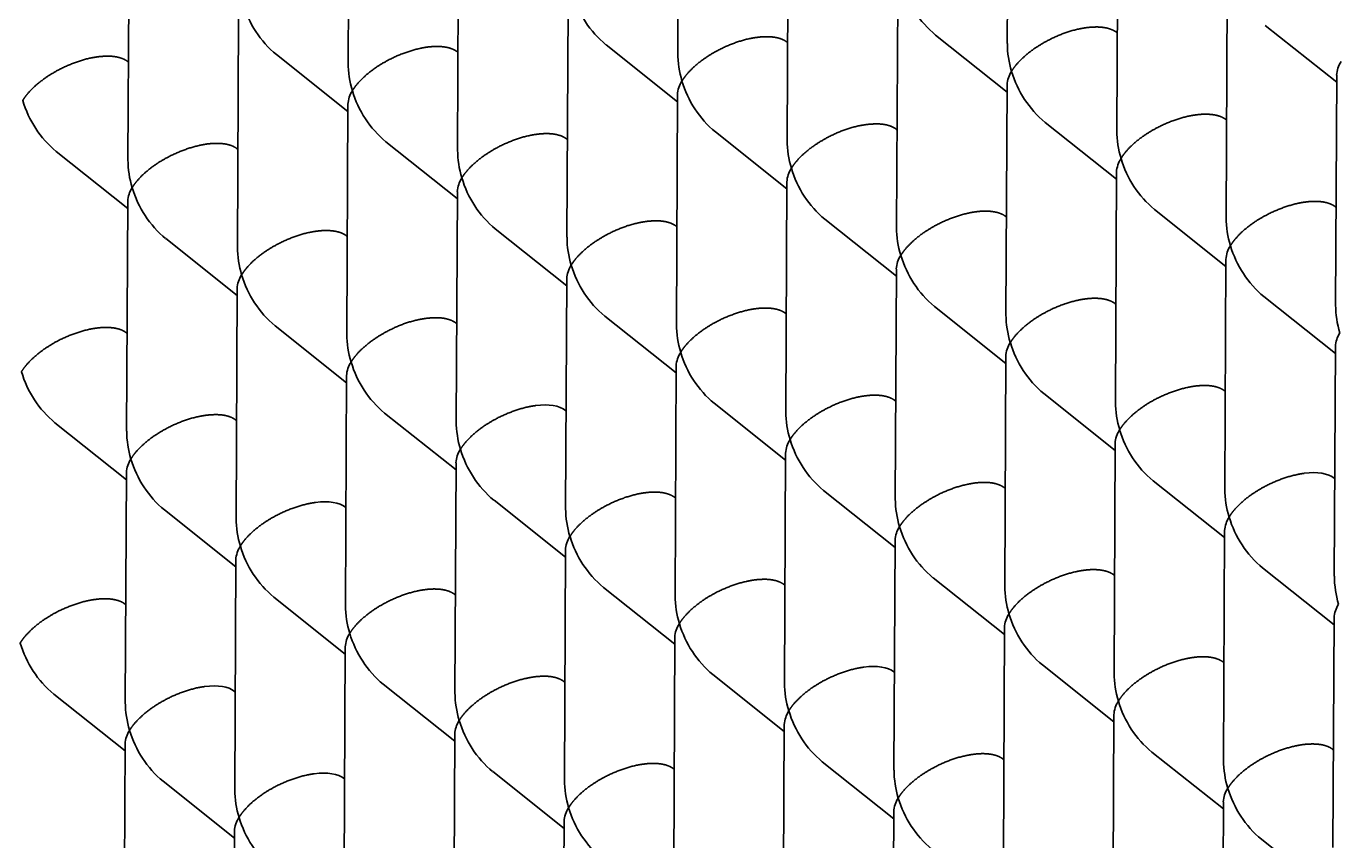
# Model space of a CAD drawing. Extents: x 23 to 587, y 4 to 413.
# Drawn here: x 421.05 to 426.75, y 128.66 to 132.21 of the extents above; entities that cross this region are included whole.
import ezdxf

# ---------------------------------------------------------------- set-up
doc = ezdxf.new("R2010")
doc.units = 0
doc.layers.get('0').update_dxf_attribs({"lineweight": 13})

# ---------------------------------------------------------------- blocks, each defined once
blk = doc.blocks.new('BLOCK6941')
at = {"color": 7, "lineweight": 35, "ltscale": 0.050027}
for p, q in [((-1.784, -19.816), (-1.794, -21.817)), ((-4.655, -19.9), (-4.664, -21.901)), ((-7.525, -19.985), (-7.535, -21.986)), ((-3.702, -20.66), (-3.711, -22.661)), ((-0.831, -20.575), (-0.841, -22.576)), ((-6.572, -20.744), (-6.582, -22.745)), ((-9.443, -20.829), (-9.452, -22.83)), ((0.122, -21.334), (0.113, -23.335)), ((-2.748, -21.419), (-2.758, -23.42)), ((-5.619, -21.504), (-5.629, -23.505)), ((-8.49, -21.588), (-8.499, -23.589)), ((1.075, -22.094), (1.066, -24.095)), ((-1.795, -22.178), (-1.805, -24.179)), ((-7.537, -22.348), (-7.546, -24.349)), ((-4.666, -22.263), (-4.676, -24.264)), ((-0.842, -22.938), (-0.852, -24.939)), ((-3.713, -23.022), (-3.722, -25.023)), ((-6.583, -23.107), (-6.593, -25.108)), ((-9.454, -23.192), (-9.464, -25.193)), ((0.111, -23.697), (0.101, -25.698)), ((-2.76, -23.782), (-2.769, -25.783)), ((-8.501, -23.951), (-8.511, -25.952)), ((-5.63, -23.866), (-5.64, -25.867)), ((1.064, -24.456), (1.054, -26.457)), ((-4.677, -24.626), (-4.687, -26.627)), ((-1.807, -24.541), (-1.816, -26.542)), ((-7.548, -24.71), (-7.558, -26.711)), ((-0.854, -25.3), (-0.863, -27.301)), ((-3.724, -25.385), (-3.734, -27.386)), ((-9.465, -25.554), (-9.475, -27.555)), ((-6.595, -25.47), (-6.604, -27.471)), ((0.099, -26.06), (0.09, -28.061)), ((-5.642, -26.229), (-5.651, -28.23)), ((-2.771, -26.144), (-2.781, -28.145)), ((-8.512, -26.314), (-8.522, -28.315)), ((1.053, -26.819), (1.043, -28.82)), ((-1.818, -26.904), (-1.828, -28.905)), ((-4.689, -26.988), (-4.698, -28.989)), ((-7.559, -27.073), (-7.569, -29.074)), ((-0.865, -27.663), (-0.875, -29.664)), ((-6.606, -27.832), (-6.616, -29.833)), ((-3.736, -27.748), (-3.745, -29.749)), ((-9.477, -27.917), (-9.486, -29.918)), ((-2.782, -28.507), (-2.792, -30.508)), ((0.088, -28.422), (0.078, -30.423)), ((-5.653, -28.592), (-5.663, -30.593)), ((-8.524, -28.676), (-8.533, -30.677))]:
    blk.add_line(p, q, dxfattribs=at)
at = {"color": 7, "lineweight": 35, "ltscale": 0.019884}
for p, q in [((1.075, -22.155), (0.453, -21.66)), ((-1.796, -22.24), (-2.418, -21.744)), ((-7.537, -22.409), (-8.159, -21.913)), ((-4.666, -22.324), (-5.288, -21.829)), ((-3.713, -23.084), (-4.335, -22.588)), ((-0.843, -22.999), (-1.465, -22.504)), ((-6.584, -23.168), (-7.206, -22.673)), ((-9.454, -23.253), (-10.076, -22.757)), ((0.111, -23.759), (-0.512, -23.263)), ((-2.76, -23.843), (-3.382, -23.348)), ((-5.631, -23.928), (-6.253, -23.432)), ((-8.501, -24.012), (-9.123, -23.517)), ((1.064, -24.518), (0.442, -24.022)), ((-4.678, -24.687), (-5.3, -24.192)), ((-1.807, -24.603), (-2.429, -24.107)), ((-7.548, -24.772), (-8.17, -24.276)), ((-0.854, -25.362), (-1.476, -24.866)), ((-3.725, -25.447), (-4.347, -24.951)), ((-6.595, -25.531), (-7.217, -25.036)), ((-9.466, -25.616), (-10.088, -25.12)), ((0.099, -26.121), (-0.523, -25.626)), ((-5.642, -26.291), (-6.264, -25.795)), ((-2.771, -26.206), (-3.393, -25.71)), ((-8.513, -26.375), (-9.135, -25.88)), ((-1.818, -26.965), (-2.44, -26.47)), ((1.052, -26.881), (0.43, -26.385)), ((-4.689, -27.05), (-5.311, -26.554)), ((-7.56, -27.135), (-8.182, -26.639)), ((-0.865, -27.725), (-1.487, -27.229)), ((-3.736, -27.809), (-4.358, -27.314)), ((-9.477, -27.979), (-10.099, -27.483)), ((-6.606, -27.894), (-7.229, -27.398)), ((-2.783, -28.569), (-3.405, -28.073)), ((0.088, -28.484), (-0.534, -27.988)), ((-5.653, -28.653), (-6.275, -28.158)), ((-8.524, -28.738), (-9.146, -28.242)), ((1.041, -29.243), (0.419, -28.748))]:
    blk.add_line(p, q, dxfattribs=at)
at = {"color": 7, "lineweight": 35, "ltscale": 0.00016101}
for p, q in [((-0.836, -21.725), (-0.841, -21.721)), ((-6.578, -21.895), (-6.583, -21.891)), ((-3.707, -21.81), (-3.712, -21.806)), ((-9.448, -21.979), (-9.453, -21.975)), ((0.117, -22.485), (0.112, -22.481)), ((-2.754, -22.569), (-2.759, -22.565)), ((-5.625, -22.654), (-5.63, -22.65)), ((-8.495, -22.739), (-8.5, -22.735)), ((1.07, -23.244), (1.065, -23.24)), ((-1.801, -23.329), (-1.806, -23.325)), ((-7.542, -23.498), (-7.547, -23.494)), ((-4.671, -23.413), (-4.677, -23.409)), ((-3.718, -24.173), (-3.723, -24.169)), ((-0.848, -24.088), (-0.853, -24.084)), ((-6.589, -24.257), (-6.594, -24.253)), ((-9.46, -24.342), (-9.465, -24.338)), ((0.105, -24.848), (0.1, -24.844)), ((-2.765, -24.932), (-2.77, -24.928)), ((-8.507, -25.101), (-8.512, -25.097)), ((-5.636, -25.017), (-5.641, -25.013)), ((1.058, -25.607), (1.053, -25.603)), ((-4.683, -25.776), (-4.688, -25.772)), ((-1.812, -25.692), (-1.817, -25.688)), ((-7.553, -25.861), (-7.558, -25.857)), ((-0.859, -26.451), (-0.864, -26.447)), ((-3.73, -26.536), (-3.735, -26.532)), ((-9.471, -26.705), (-9.476, -26.701)), ((-6.6, -26.62), (-6.605, -26.616)), ((0.094, -27.21), (0.089, -27.206)), ((-5.647, -27.38), (-5.652, -27.376)), ((-2.777, -27.295), (-2.782, -27.291)), ((-8.518, -27.464), (-8.523, -27.46)), ((-1.824, -28.054), (-1.829, -28.05)), ((1.047, -27.97), (1.042, -27.966)), ((-4.694, -28.139), (-4.699, -28.135)), ((-7.565, -28.224), (-7.57, -28.22))]:
    blk.add_line(p, q, dxfattribs=at)
at = {"color": 7, "lineweight": 35}
for centre, radius, start, end in [((-1.833, -21.043), 0.913, 196.3619, 230.1623), ((-4.704, -21.128), 0.913, 196.3619, 230.1623), ((-7.575, -21.213), 0.913, 196.3594, 230.1725), ((-3.827, -21.898), 0.837, 180.2046, 197.1191), ((-0.956, -21.814), 0.837, 180.2046, 197.1191), ((-6.698, -21.983), 0.837, 180.1991, 197.116), ((1.313, -22.107), 0.239, 146.5296, 176.692), ((-1.557, -22.192), 0.239, 146.5034, 176.6622), ((-0.88, -21.803), 0.913, 196.3619, 230.1623), ((-7.298, -22.361), 0.239, 146.5034, 176.6622), ((-6.621, -21.972), 0.913, 196.3619, 230.1623), ((-4.428, -22.277), 0.239, 146.5034, 176.6622), ((-3.751, -21.887), 0.913, 196.3619, 230.1623), ((-9.492, -22.057), 0.913, 196.3594, 230.1725), ((-0.003, -22.573), 0.837, 180.2046, 197.1191), ((-2.874, -22.658), 0.837, 180.2046, 197.1191), ((-5.744, -22.742), 0.837, 180.2046, 197.1191), ((-0.604, -22.951), 0.239, 146.5034, 176.6622), ((0.073, -22.562), 0.913, 196.3619, 230.1623), ((-8.615, -22.827), 0.837, 180.2046, 197.1191), ((-3.475, -23.036), 0.239, 146.5034, 176.6622), ((-2.798, -22.647), 0.913, 196.3594, 230.1725), ((-6.345, -23.121), 0.239, 146.5034, 176.6622), ((-5.668, -22.731), 0.913, 196.3594, 230.1725), ((-9.216, -23.205), 0.239, 146.5034, 176.6622), ((-8.539, -22.816), 0.913, 196.3619, 230.1623), ((0.95, -23.332), 0.837, 180.2046, 197.1191), ((-4.791, -23.502), 0.837, 180.2046, 197.1191), ((-1.921, -23.417), 0.837, 180.2046, 197.1191), ((-7.662, -23.586), 0.837, 180.2046, 197.1191), ((0.349, -23.711), 0.239, 146.5034, 176.6622), ((1.026, -23.321), 0.913, 196.3619, 230.1623), ((-2.522, -23.795), 0.239, 146.5034, 176.6622), ((-1.844, -23.406), 0.913, 196.3619, 230.1623), ((-8.263, -23.965), 0.239, 146.5034, 176.6622), ((-7.586, -23.575), 0.913, 196.3619, 230.1623), ((-5.392, -23.88), 0.239, 146.5034, 176.6622), ((-4.715, -23.491), 0.913, 196.3619, 230.1623), ((-0.968, -24.176), 0.837, 180.2046, 197.1191), ((1.903, -24.092), 0.837, 180.1991, 197.116), ((-3.838, -24.261), 0.837, 180.2046, 197.1191), ((-6.709, -24.346), 0.837, 180.2046, 197.1191), ((-1.569, -24.555), 0.239, 146.5296, 176.692), ((-0.891, -24.165), 0.913, 196.3619, 230.1623), ((1.302, -24.47), 0.239, 146.5034, 176.6622), ((-4.439, -24.639), 0.239, 146.5034, 176.6622), ((-3.762, -24.25), 0.913, 196.3619, 230.1623), ((-7.31, -24.724), 0.239, 146.5296, 176.692), ((-6.632, -24.335), 0.913, 196.3619, 230.1623), ((-9.503, -24.419), 0.913, 196.3619, 230.1623), ((-0.015, -24.936), 0.837, 180.2046, 197.1191), ((-5.756, -25.105), 0.837, 180.1991, 197.116), ((-2.885, -25.02), 0.837, 180.2046, 197.1191), ((-8.626, -25.19), 0.837, 180.2046, 197.1191), ((-0.616, -25.314), 0.239, 146.5034, 176.6622), ((0.061, -24.925), 0.913, 196.3594, 230.1725), ((-3.486, -25.399), 0.239, 146.5034, 176.6622), ((-2.809, -25.009), 0.913, 196.3619, 230.1623), ((-9.227, -25.568), 0.239, 146.5034, 176.6622), ((-8.55, -25.179), 0.913, 196.3619, 230.1623), ((-6.357, -25.483), 0.239, 146.5034, 176.6622), ((-5.68, -25.094), 0.913, 196.3594, 230.1725), ((-1.932, -25.78), 0.837, 180.2046, 197.1191), ((0.938, -25.695), 0.837, 180.1991, 197.116), ((-4.803, -25.864), 0.837, 180.2046, 197.1191), ((-7.673, -25.949), 0.837, 180.2046, 197.1191), ((0.338, -26.074), 0.239, 146.5034, 176.6622), ((1.015, -25.684), 0.913, 196.3619, 230.1623), ((-5.404, -26.243), 0.239, 146.5034, 176.6622), ((-4.726, -25.853), 0.913, 196.3619, 230.1623), ((-2.533, -26.158), 0.239, 146.5034, 176.6622), ((-1.856, -25.769), 0.913, 196.3594, 230.1725), ((-8.274, -26.327), 0.239, 146.5034, 176.6622), ((-7.597, -25.938), 0.913, 196.3619, 230.1623), ((1.892, -26.454), 0.837, 180.2046, 197.1191), ((-0.979, -26.539), 0.837, 180.2046, 197.1191), ((-3.85, -26.624), 0.837, 180.2046, 197.1191), ((1.291, -26.833), 0.239, 146.5296, 176.692), ((-6.72, -26.708), 0.837, 180.2046, 197.1191), ((-1.58, -26.918), 0.239, 146.5034, 176.6622), ((-0.903, -26.528), 0.913, 196.3619, 230.1623), ((-4.451, -27.002), 0.239, 146.5034, 176.6622), ((-3.773, -26.613), 0.913, 196.3619, 230.1623), ((-9.514, -26.782), 0.913, 196.3619, 230.1623), ((-7.321, -27.087), 0.239, 146.5296, 176.692), ((-6.644, -26.697), 0.913, 196.3619, 230.1623), ((-2.897, -27.383), 0.837, 180.2046, 197.1191), ((-0.026, -27.298), 0.837, 180.2046, 197.1191), ((-5.767, -27.468), 0.837, 180.2046, 197.1191), ((-8.638, -27.552), 0.837, 180.2046, 197.1191), ((-0.627, -27.677), 0.239, 146.5034, 176.6622), ((0.05, -27.288), 0.913, 196.3619, 230.1623), ((-6.368, -27.846), 0.239, 146.5034, 176.6622), ((-5.691, -27.457), 0.913, 196.3619, 230.1623), ((-3.497, -27.762), 0.239, 146.5034, 176.6622), ((-2.82, -27.372), 0.913, 196.3619, 230.1623), ((-9.239, -27.931), 0.239, 146.5034, 176.6622), ((-8.562, -27.542), 0.913, 196.3594, 230.1725), ((0.927, -28.058), 0.837, 180.2046, 197.1191), ((-1.943, -28.142), 0.837, 180.2046, 197.1191), ((-4.814, -28.227), 0.837, 180.2046, 197.1191), ((0.326, -28.436), 0.239, 146.5034, 176.6622), ((1.004, -28.047), 0.913, 196.3619, 230.1623), ((-7.685, -28.312), 0.837, 180.2046, 197.1191), ((-2.544, -28.521), 0.239, 146.5296, 176.692), ((-1.867, -28.132), 0.913, 196.3594, 230.1725), ((-5.415, -28.606), 0.239, 146.5034, 176.6622), ((-4.738, -28.216), 0.913, 196.3619, 230.1623), ((-8.286, -28.69), 0.239, 146.5034, 176.6622), ((-7.608, -28.301), 0.913, 196.3619, 230.1623)]:
    blk.add_arc(centre, radius, start, end, dxfattribs=at)
for centre in [(-6.094, -25.291), (0.6, -25.881), (-8.011, -26.135), (-3.235, -27.569), (-8.976, -27.738), (-8.023, -28.498)]:
    blk.add_ellipse(centre, major_axis=(0.489, 0.234), ratio=0.464922, start_param=0.221717, end_param=0.956598, dxfattribs=at)
for points, knots in [([(-1.757, -22.06), (-1.741, -22.034), (-1.722, -22.007), (-1.698, -21.98), (-1.615, -21.897), (-1.501, -21.818), (-1.408, -21.766), (-1.284, -21.716), (-1.159, -21.688), (-1.14, -21.685), (-1.121, -21.682), (-1.102, -21.679)], [0, 0, 0, 0, 0, 0, 0.437223, 0.437223, 0.437223, 1.382095, 1.382095, 1.382095, 1.555484, 1.555484, 1.555484, 1.555484, 1.555484, 1.555484]), ([(-0.841, -21.721), (-0.865, -21.703), (-0.896, -21.688), (-0.934, -21.677), (-0.993, -21.671), (-1.058, -21.675), (-1.072, -21.676), (-1.087, -21.677), (-1.102, -21.679)], [0, 0, 0, 0, 0, 0, 0.4890695, 0.4890695, 0.4890695, 0.6239272, 0.6239272, 0.6239272, 0.6239272, 0.6239272, 0.6239272]), ([(-4.627, -22.145), (-4.612, -22.119), (-4.592, -22.092), (-4.569, -22.065), (-4.486, -21.982), (-4.371, -21.902), (-4.278, -21.851), (-4.155, -21.801), (-4.03, -21.773), (-4.01, -21.769), (-3.991, -21.766), (-3.972, -21.764)], [0, 0, 0, 0, 0, 0, 0.437223, 0.437223, 0.437223, 1.382095, 1.382095, 1.382095, 1.555484, 1.555484, 1.555484, 1.555484, 1.555484, 1.555484]), ([(-3.712, -21.806), (-3.735, -21.787), (-3.766, -21.772), (-3.805, -21.762), (-3.863, -21.756), (-3.929, -21.759), (-3.943, -21.76), (-3.957, -21.762), (-3.972, -21.764)], [0, 0, 0, 0, 0, 0, 0.4890695, 0.4890695, 0.4890695, 0.6239272, 0.6239272, 0.6239272, 0.6239272, 0.6239272, 0.6239272]), ([(-7.498, -22.229), (-7.482, -22.203), (-7.463, -22.176), (-7.439, -22.15), (-7.356, -22.066), (-7.242, -21.987), (-7.149, -21.936), (-7.025, -21.886), (-6.9, -21.858), (-6.881, -21.854), (-6.862, -21.851), (-6.843, -21.848)], [0, 0, 0, 0, 0, 0, 0.437223, 0.437223, 0.437223, 1.382095, 1.382095, 1.382095, 1.555484, 1.555484, 1.555484, 1.555484, 1.555484, 1.555484]), ([(-6.583, -21.891), (-6.606, -21.872), (-6.637, -21.857), (-6.675, -21.847), (-6.734, -21.841), (-6.799, -21.844), (-6.814, -21.845), (-6.828, -21.847), (-6.843, -21.848)], [0, 0, 0, 0, 0, 0, 0.4890695, 0.4890695, 0.4890695, 0.6239272, 0.6239272, 0.6239272, 0.6239272, 0.6239272, 0.6239272]), ([(-10.369, -22.314), (-10.353, -22.288), (-10.333, -22.261), (-10.31, -22.234), (-10.227, -22.151), (-10.113, -22.072), (-10.019, -22.02), (-9.896, -21.97), (-9.771, -21.942), (-9.752, -21.939), (-9.732, -21.936), (-9.713, -21.933)], [0, 0, 0, 0, 0, 0, 0.437223, 0.437223, 0.437223, 1.382095, 1.382095, 1.382095, 1.555484, 1.555484, 1.555484, 1.555484, 1.555484, 1.555484]), ([(-9.453, -21.975), (-9.477, -21.957), (-9.508, -21.942), (-9.546, -21.931), (-9.605, -21.925), (-9.67, -21.929), (-9.684, -21.93), (-9.699, -21.931), (-9.713, -21.933)], [0, 0, 0, 0, 0, 0, 0.4890695, 0.4890695, 0.4890695, 0.6239272, 0.6239272, 0.6239272, 0.6239272, 0.6239272, 0.6239272]), ([(-0.804, -22.819), (-0.788, -22.793), (-0.768, -22.766), (-0.745, -22.74), (-0.662, -22.656), (-0.548, -22.577), (-0.455, -22.526), (-0.331, -22.476), (-0.206, -22.448), (-0.187, -22.444), (-0.167, -22.441), (-0.149, -22.439)], [0, 0, 0, 0, 0, 0, 0.437223, 0.437223, 0.437223, 1.382095, 1.382095, 1.382095, 1.555484, 1.555484, 1.555484, 1.555484, 1.555484, 1.555484]), ([(0.112, -22.481), (0.088, -22.462), (0.057, -22.447), (0.019, -22.437), (-0.04, -22.431), (-0.105, -22.434), (-0.119, -22.435), (-0.134, -22.437), (-0.149, -22.439)], [0, 0, 0, 0, 0, 0, 0.4890695, 0.4890695, 0.4890695, 0.6239272, 0.6239272, 0.6239272, 0.6239272, 0.6239272, 0.6239272]), ([(-3.674, -22.904), (-3.658, -22.878), (-3.639, -22.851), (-3.615, -22.824), (-3.532, -22.741), (-3.418, -22.662), (-3.325, -22.61), (-3.202, -22.56), (-3.077, -22.532), (-3.057, -22.529), (-3.038, -22.526), (-3.019, -22.523)], [0, 0, 0, 0, 0, 0, 0.437223, 0.437223, 0.437223, 1.382095, 1.382095, 1.382095, 1.555484, 1.555484, 1.555484, 1.555484, 1.555484, 1.555484]), ([(-2.759, -22.565), (-2.782, -22.547), (-2.813, -22.532), (-2.852, -22.521), (-2.91, -22.515), (-2.975, -22.519), (-2.99, -22.52), (-3.004, -22.521), (-3.019, -22.523)], [0, 0, 0, 0, 0, 0, 0.4890695, 0.4890695, 0.4890695, 0.6239272, 0.6239272, 0.6239272, 0.6239272, 0.6239272, 0.6239272]), ([(-9.415, -23.073), (-9.4, -23.047), (-9.38, -23.02), (-9.357, -22.994), (-9.274, -22.91), (-9.16, -22.831), (-9.066, -22.78), (-8.943, -22.73), (-8.818, -22.702), (-8.798, -22.698), (-8.779, -22.695), (-8.76, -22.692)], [0, 0, 0, 0, 0, 0, 0.437223, 0.437223, 0.437223, 1.382095, 1.382095, 1.382095, 1.555484, 1.555484, 1.555484, 1.555484, 1.555484, 1.555484]), ([(-8.5, -22.735), (-8.524, -22.716), (-8.555, -22.701), (-8.593, -22.691), (-8.651, -22.685), (-8.717, -22.688), (-8.731, -22.689), (-8.746, -22.691), (-8.76, -22.692)], [0, 0, 0, 0, 0, 0, 0.4890695, 0.4890695, 0.4890695, 0.6239272, 0.6239272, 0.6239272, 0.6239272, 0.6239272, 0.6239272]), ([(-6.545, -22.989), (-6.529, -22.963), (-6.51, -22.936), (-6.486, -22.909), (-6.403, -22.826), (-6.289, -22.746), (-6.196, -22.695), (-6.072, -22.645), (-5.947, -22.617), (-5.928, -22.613), (-5.909, -22.61), (-5.89, -22.608)], [0, 0, 0, 0, 0, 0, 0.437223, 0.437223, 0.437223, 1.382095, 1.382095, 1.382095, 1.555484, 1.555484, 1.555484, 1.555484, 1.555484, 1.555484]), ([(-5.63, -22.65), (-5.653, -22.631), (-5.684, -22.616), (-5.722, -22.606), (-5.781, -22.6), (-5.846, -22.603), (-5.86, -22.604), (-5.875, -22.606), (-5.89, -22.608)], [0, 0, 0, 0, 0, 0, 0.4890695, 0.4890695, 0.4890695, 0.6239272, 0.6239272, 0.6239272, 0.6239272, 0.6239272, 0.6239272]), ([(-2.721, -23.663), (-2.705, -23.637), (-2.686, -23.61), (-2.662, -23.584), (-2.579, -23.5), (-2.465, -23.421), (-2.372, -23.37), (-2.248, -23.32), (-2.123, -23.292), (-2.104, -23.288), (-2.085, -23.285), (-2.066, -23.283)], [0, 0, 0, 0, 0, 0, 0.437223, 0.437223, 0.437223, 1.382095, 1.382095, 1.382095, 1.555484, 1.555484, 1.555484, 1.555484, 1.555484, 1.555484]), ([(-1.806, -23.325), (-1.829, -23.306), (-1.86, -23.291), (-1.899, -23.281), (-1.957, -23.275), (-2.022, -23.278), (-2.037, -23.279), (-2.051, -23.281), (-2.066, -23.283)], [0, 0, 0, 0, 0, 0, 0.4890695, 0.4890695, 0.4890695, 0.6239272, 0.6239272, 0.6239272, 0.6239272, 0.6239272, 0.6239272]), ([(0.149, -23.579), (0.165, -23.553), (0.185, -23.526), (0.208, -23.499), (0.291, -23.416), (0.405, -23.336), (0.499, -23.285), (0.622, -23.235), (0.747, -23.207), (0.766, -23.203), (0.786, -23.2), (0.805, -23.198)], [0, 0, 0, 0, 0, 0, 0.437223, 0.437223, 0.437223, 1.382095, 1.382095, 1.382095, 1.555484, 1.555484, 1.555484, 1.555484, 1.555484, 1.555484]), ([(1.065, -23.24), (1.041, -23.222), (1.01, -23.206), (0.972, -23.196), (0.913, -23.19), (0.848, -23.193), (0.834, -23.194), (0.819, -23.196), (0.805, -23.198)], [0, 0, 0, 0, 0, 0, 0.4890695, 0.4890695, 0.4890695, 0.6239272, 0.6239272, 0.6239272, 0.6239272, 0.6239272, 0.6239272]), ([(-5.592, -23.748), (-5.576, -23.722), (-5.557, -23.695), (-5.533, -23.668), (-5.45, -23.585), (-5.336, -23.506), (-5.243, -23.454), (-5.119, -23.404), (-4.994, -23.376), (-4.975, -23.373), (-4.956, -23.37), (-4.937, -23.367)], [0, 0, 0, 0, 0, 0, 0.437223, 0.437223, 0.437223, 1.382095, 1.382095, 1.382095, 1.555484, 1.555484, 1.555484, 1.555484, 1.555484, 1.555484]), ([(-4.677, -23.409), (-4.7, -23.391), (-4.731, -23.376), (-4.769, -23.365), (-4.828, -23.359), (-4.893, -23.363), (-4.907, -23.364), (-4.922, -23.365), (-4.937, -23.367)], [0, 0, 0, 0, 0, 0, 0.4890695, 0.4890695, 0.4890695, 0.6239272, 0.6239272, 0.6239272, 0.6239272, 0.6239272, 0.6239272]), ([(-8.462, -23.833), (-8.447, -23.807), (-8.427, -23.78), (-8.404, -23.753), (-8.321, -23.67), (-8.207, -23.59), (-8.113, -23.539), (-7.99, -23.489), (-7.865, -23.461), (-7.845, -23.457), (-7.826, -23.454), (-7.807, -23.452)], [0, 0, 0, 0, 0, 0, 0.437223, 0.437223, 0.437223, 1.382095, 1.382095, 1.382095, 1.555484, 1.555484, 1.555484, 1.555484, 1.555484, 1.555484]), ([(-7.547, -23.494), (-7.571, -23.475), (-7.601, -23.46), (-7.64, -23.45), (-7.698, -23.444), (-7.764, -23.447), (-7.778, -23.448), (-7.793, -23.45), (-7.807, -23.452)], [0, 0, 0, 0, 0, 0, 0.4890695, 0.4890695, 0.4890695, 0.6239272, 0.6239272, 0.6239272, 0.6239272, 0.6239272, 0.6239272]), ([(-1.768, -24.423), (-1.752, -24.397), (-1.733, -24.37), (-1.709, -24.343), (-1.626, -24.26), (-1.512, -24.18), (-1.419, -24.129), (-1.295, -24.079), (-1.17, -24.051), (-1.151, -24.047), (-1.132, -24.044), (-1.113, -24.042)], [0, 0, 0, 0, 0, 0, 0.437223, 0.437223, 0.437223, 1.382095, 1.382095, 1.382095, 1.555484, 1.555484, 1.555484, 1.555484, 1.555484, 1.555484]), ([(-0.853, -24.084), (-0.876, -24.066), (-0.907, -24.05), (-0.946, -24.04), (-1.004, -24.034), (-1.069, -24.037), (-1.084, -24.038), (-1.098, -24.04), (-1.113, -24.042)], [0, 0, 0, 0, 0, 0, 0.4890695, 0.4890695, 0.4890695, 0.6239272, 0.6239272, 0.6239272, 0.6239272, 0.6239272, 0.6239272]), ([(-4.639, -24.507), (-4.623, -24.481), (-4.604, -24.454), (-4.58, -24.428), (-4.497, -24.344), (-4.383, -24.265), (-4.29, -24.214), (-4.166, -24.164), (-4.041, -24.136), (-4.022, -24.132), (-4.002, -24.129), (-3.984, -24.127)], [0, 0, 0, 0, 0, 0, 0.437223, 0.437223, 0.437223, 1.382095, 1.382095, 1.382095, 1.555484, 1.555484, 1.555484, 1.555484, 1.555484, 1.555484]), ([(-3.723, -24.169), (-3.747, -24.15), (-3.778, -24.135), (-3.816, -24.125), (-3.875, -24.119), (-3.94, -24.122), (-3.954, -24.123), (-3.969, -24.125), (-3.984, -24.127)], [0, 0, 0, 0, 0, 0, 0.4890695, 0.4890695, 0.4890695, 0.6239272, 0.6239272, 0.6239272, 0.6239272, 0.6239272, 0.6239272]), ([(-10.38, -24.677), (-10.364, -24.651), (-10.345, -24.624), (-10.321, -24.597), (-10.238, -24.514), (-10.124, -24.434), (-10.031, -24.383), (-9.907, -24.333), (-9.782, -24.305), (-9.763, -24.301), (-9.744, -24.298), (-9.725, -24.296)], [0, 0, 0, 0, 0, 0, 0.437223, 0.437223, 0.437223, 1.382095, 1.382095, 1.382095, 1.555484, 1.555484, 1.555484, 1.555484, 1.555484, 1.555484]), ([(-9.465, -24.338), (-9.488, -24.319), (-9.519, -24.304), (-9.557, -24.294), (-9.616, -24.288), (-9.681, -24.291), (-9.695, -24.292), (-9.71, -24.294), (-9.725, -24.296)], [0, 0, 0, 0, 0, 0, 0.4890695, 0.4890695, 0.4890695, 0.6239272, 0.6239272, 0.6239272, 0.6239272, 0.6239272, 0.6239272]), ([(-7.509, -24.592), (-7.493, -24.566), (-7.474, -24.539), (-7.45, -24.512), (-7.367, -24.429), (-7.253, -24.35), (-7.16, -24.298), (-7.037, -24.248), (-6.912, -24.22), (-6.892, -24.217), (-6.873, -24.214), (-6.854, -24.211)], [0, 0, 0, 0, 0, 0, 0.437223, 0.437223, 0.437223, 1.382095, 1.382095, 1.382095, 1.555484, 1.555484, 1.555484, 1.555484, 1.555484, 1.555484]), ([(-6.594, -24.253), (-6.617, -24.235), (-6.648, -24.22), (-6.687, -24.209), (-6.745, -24.203), (-6.81, -24.207), (-6.825, -24.208), (-6.839, -24.209), (-6.854, -24.211)], [0, 0, 0, 0, 0, 0, 0.4890695, 0.4890695, 0.4890695, 0.6239272, 0.6239272, 0.6239272, 0.6239272, 0.6239272, 0.6239272]), ([(-2.77, -24.928), (-2.794, -24.91), (-2.825, -24.894), (-2.863, -24.884), (-2.922, -24.878), (-2.987, -24.881), (-3.001, -24.882), (-3.016, -24.884), (-3.03, -24.886)], [0, 0, 0, 0, 0, 0, 0.4890695, 0.4890695, 0.4890695, 0.6239272, 0.6239272, 0.6239272, 0.6239272, 0.6239272, 0.6239272]), ([(-0.815, -25.182), (-0.799, -25.156), (-0.78, -25.129), (-0.756, -25.102), (-0.673, -25.019), (-0.559, -24.94), (-0.466, -24.888), (-0.342, -24.838), (-0.217, -24.811), (-0.198, -24.807), (-0.179, -24.804), (-0.16, -24.801)], [0, 0, 0, 0, 0, 0, 0.437223, 0.437223, 0.437223, 1.382095, 1.382095, 1.382095, 1.555484, 1.555484, 1.555484, 1.555484, 1.555484, 1.555484]), ([(0.1, -24.844), (0.077, -24.825), (0.046, -24.81), (0.007, -24.799), (-0.051, -24.793), (-0.116, -24.797), (-0.131, -24.798), (-0.145, -24.799), (-0.16, -24.801)], [0, 0, 0, 0, 0, 0, 0.4890695, 0.4890695, 0.4890695, 0.6239272, 0.6239272, 0.6239272, 0.6239272, 0.6239272, 0.6239272]), ([(-6.556, -25.351), (-6.54, -25.325), (-6.521, -25.298), (-6.497, -25.272), (-6.414, -25.188), (-6.3, -25.109), (-6.207, -25.058), (-6.084, -25.008), (-5.959, -24.98), (-5.939, -24.976), (-5.92, -24.973), (-5.901, -24.971)], [0, 0, 0, 0, 0, 0, 0.437223, 0.437223, 0.437223, 1.382095, 1.382095, 1.382095, 1.555484, 1.555484, 1.555484, 1.555484, 1.555484, 1.555484]), ([(-3.686, -25.267), (-3.67, -25.241), (-3.65, -25.214), (-3.627, -25.187), (-3.544, -25.104), (-3.43, -25.025), (-3.337, -24.973), (-3.213, -24.923), (-3.088, -24.895), (-3.069, -24.891), (-3.049, -24.888), (-3.03, -24.886)], [0, 0, 0, 0, 0, 0, 0.437223, 0.437223, 0.437223, 1.382095, 1.382095, 1.382095, 1.555484, 1.555484, 1.555484, 1.555484, 1.555484, 1.555484]), ([(-9.427, -25.436), (-9.411, -25.41), (-9.392, -25.383), (-9.368, -25.356), (-9.285, -25.273), (-9.171, -25.194), (-9.078, -25.142), (-8.954, -25.092), (-8.829, -25.064), (-8.81, -25.061), (-8.791, -25.058), (-8.772, -25.055)], [0, 0, 0, 0, 0, 0, 0.437223, 0.437223, 0.437223, 1.382095, 1.382095, 1.382095, 1.555484, 1.555484, 1.555484, 1.555484, 1.555484, 1.555484]), ([(-8.512, -25.097), (-8.535, -25.079), (-8.566, -25.064), (-8.604, -25.053), (-8.663, -25.047), (-8.728, -25.051), (-8.742, -25.052), (-8.757, -25.053), (-8.772, -25.055)], [0, 0, 0, 0, 0, 0, 0.4890695, 0.4890695, 0.4890695, 0.6239272, 0.6239272, 0.6239272, 0.6239272, 0.6239272, 0.6239272]), ([(0.138, -25.942), (0.154, -25.915), (0.173, -25.888), (0.197, -25.862), (0.28, -25.778), (0.394, -25.699), (0.487, -25.648), (0.611, -25.598), (0.736, -25.57), (0.755, -25.566), (0.774, -25.563), (0.793, -25.561)], [0, 0, 0, 0, 0, 0, 0.437223, 0.437223, 0.437223, 1.382095, 1.382095, 1.382095, 1.555484, 1.555484, 1.555484, 1.555484, 1.555484, 1.555484]), ([(-2.733, -26.026), (-2.717, -26), (-2.697, -25.973), (-2.674, -25.946), (-2.591, -25.863), (-2.477, -25.784), (-2.383, -25.732), (-2.26, -25.682), (-2.135, -25.655), (-2.115, -25.651), (-2.096, -25.648), (-2.077, -25.645)], [0, 0, 0, 0, 0, 0, 0.437223, 0.437223, 0.437223, 1.382095, 1.382095, 1.382095, 1.555484, 1.555484, 1.555484, 1.555484, 1.555484, 1.555484]), ([(-1.817, -25.688), (-1.841, -25.669), (-1.872, -25.654), (-1.91, -25.643), (-1.969, -25.637), (-2.034, -25.641), (-2.048, -25.642), (-2.063, -25.643), (-2.077, -25.645)], [0, 0, 0, 0, 0, 0, 0.4890695, 0.4890695, 0.4890695, 0.6239272, 0.6239272, 0.6239272, 0.6239272, 0.6239272, 0.6239272]), ([(-5.603, -26.111), (-5.587, -26.085), (-5.568, -26.058), (-5.544, -26.031), (-5.461, -25.948), (-5.347, -25.869), (-5.254, -25.817), (-5.13, -25.767), (-5.005, -25.739), (-4.986, -25.735), (-4.967, -25.732), (-4.948, -25.73)], [0, 0, 0, 0, 0, 0, 0.437223, 0.437223, 0.437223, 1.382095, 1.382095, 1.382095, 1.555484, 1.555484, 1.555484, 1.555484, 1.555484, 1.555484]), ([(-4.688, -25.772), (-4.711, -25.754), (-4.742, -25.738), (-4.781, -25.728), (-4.839, -25.722), (-4.904, -25.725), (-4.919, -25.726), (-4.933, -25.728), (-4.948, -25.73)], [0, 0, 0, 0, 0, 0, 0.4890695, 0.4890695, 0.4890695, 0.6239272, 0.6239272, 0.6239272, 0.6239272, 0.6239272, 0.6239272]), ([(-8.474, -26.195), (-8.458, -26.169), (-8.439, -26.142), (-8.415, -26.116), (-8.332, -26.032), (-8.218, -25.953), (-8.125, -25.902), (-8.001, -25.852), (-7.876, -25.824), (-7.857, -25.82), (-7.838, -25.817), (-7.819, -25.815)], [0, 0, 0, 0, 0, 0, 0.437223, 0.437223, 0.437223, 1.382095, 1.382095, 1.382095, 1.555484, 1.555484, 1.555484, 1.555484, 1.555484, 1.555484]), ([(-1.779, -26.786), (-1.764, -26.759), (-1.744, -26.732), (-1.721, -26.706), (-1.638, -26.622), (-1.524, -26.543), (-1.43, -26.492), (-1.307, -26.442), (-1.182, -26.414), (-1.162, -26.41), (-1.143, -26.407), (-1.124, -26.405)], [0, 0, 0, 0, 0, 0, 0.437223, 0.437223, 0.437223, 1.382095, 1.382095, 1.382095, 1.555484, 1.555484, 1.555484, 1.555484, 1.555484, 1.555484]), ([(-0.864, -26.447), (-0.888, -26.428), (-0.919, -26.413), (-0.957, -26.403), (-1.015, -26.397), (-1.081, -26.4), (-1.095, -26.401), (-1.11, -26.403), (-1.124, -26.405)], [0, 0, 0, 0, 0, 0, 0.4890695, 0.4890695, 0.4890695, 0.6239272, 0.6239272, 0.6239272, 0.6239272, 0.6239272, 0.6239272]), ([(-7.521, -26.955), (-7.505, -26.929), (-7.485, -26.902), (-7.462, -26.875), (-7.379, -26.792), (-7.265, -26.713), (-7.172, -26.661), (-7.048, -26.611), (-6.923, -26.583), (-6.904, -26.579), (-6.884, -26.576), (-6.866, -26.574)], [0, 0, 0, 0, 0, 0, 0.437223, 0.437223, 0.437223, 1.382095, 1.382095, 1.382095, 1.555484, 1.555484, 1.555484, 1.555484, 1.555484, 1.555484]), ([(-6.605, -26.616), (-6.629, -26.598), (-6.66, -26.582), (-6.698, -26.572), (-6.757, -26.566), (-6.822, -26.569), (-6.836, -26.57), (-6.851, -26.572), (-6.866, -26.574)], [0, 0, 0, 0, 0, 0, 0.4890695, 0.4890695, 0.4890695, 0.6239272, 0.6239272, 0.6239272, 0.6239272, 0.6239272, 0.6239272]), ([(-4.65, -26.87), (-4.634, -26.844), (-4.615, -26.817), (-4.591, -26.79), (-4.508, -26.707), (-4.394, -26.628), (-4.301, -26.576), (-4.177, -26.526), (-4.052, -26.499), (-4.033, -26.495), (-4.014, -26.492), (-3.995, -26.489)], [0, 0, 0, 0, 0, 0, 0.437223, 0.437223, 0.437223, 1.382095, 1.382095, 1.382095, 1.555484, 1.555484, 1.555484, 1.555484, 1.555484, 1.555484]), ([(-3.735, -26.532), (-3.758, -26.513), (-3.789, -26.498), (-3.828, -26.487), (-3.886, -26.481), (-3.951, -26.485), (-3.966, -26.486), (-3.98, -26.487), (-3.995, -26.489)], [0, 0, 0, 0, 0, 0, 0.4890695, 0.4890695, 0.4890695, 0.6239272, 0.6239272, 0.6239272, 0.6239272, 0.6239272, 0.6239272]), ([(-10.391, -27.039), (-10.375, -27.013), (-10.356, -26.986), (-10.332, -26.96), (-10.249, -26.876), (-10.135, -26.797), (-10.042, -26.746), (-9.919, -26.696), (-9.794, -26.668), (-9.774, -26.664), (-9.755, -26.661), (-9.736, -26.659)], [0, 0, 0, 0, 0, 0, 0.437223, 0.437223, 0.437223, 1.382095, 1.382095, 1.382095, 1.555484, 1.555484, 1.555484, 1.555484, 1.555484, 1.555484]), ([(-9.476, -26.701), (-9.499, -26.682), (-9.53, -26.667), (-9.569, -26.657), (-9.627, -26.651), (-9.692, -26.654), (-9.707, -26.655), (-9.721, -26.657), (-9.736, -26.659)], [0, 0, 0, 0, 0, 0, 0.4890695, 0.4890695, 0.4890695, 0.6239272, 0.6239272, 0.6239272, 0.6239272, 0.6239272, 0.6239272]), ([(-0.826, -27.545), (-0.811, -27.519), (-0.791, -27.492), (-0.768, -27.465), (-0.685, -27.382), (-0.571, -27.303), (-0.477, -27.251), (-0.354, -27.201), (-0.229, -27.173), (-0.209, -27.17), (-0.19, -27.166), (-0.171, -27.164)], [0, 0, 0, 0, 0, 0, 0.437223, 0.437223, 0.437223, 1.382095, 1.382095, 1.382095, 1.555484, 1.555484, 1.555484, 1.555484, 1.555484, 1.555484]), ([(0.089, -27.206), (0.066, -27.188), (0.035, -27.173), (-0.004, -27.162), (-0.062, -27.156), (-0.128, -27.159), (-0.142, -27.16), (-0.156, -27.162), (-0.171, -27.164)], [0, 0, 0, 0, 0, 0, 0.4890695, 0.4890695, 0.4890695, 0.6239272, 0.6239272, 0.6239272, 0.6239272, 0.6239272, 0.6239272]), ([(-3.697, -27.63), (-3.681, -27.603), (-3.662, -27.576), (-3.638, -27.55), (-3.555, -27.466), (-3.441, -27.387), (-3.348, -27.336), (-3.224, -27.286), (-3.099, -27.258), (-3.08, -27.254), (-3.061, -27.251), (-3.042, -27.249)], [0, 0, 0, 0, 0, 0, 0.437223, 0.437223, 0.437223, 1.382095, 1.382095, 1.382095, 1.555484, 1.555484, 1.555484, 1.555484, 1.555484, 1.555484]), ([(-6.568, -27.714), (-6.552, -27.688), (-6.532, -27.661), (-6.509, -27.634), (-6.426, -27.551), (-6.312, -27.472), (-6.218, -27.42), (-6.095, -27.37), (-5.97, -27.343), (-5.951, -27.339), (-5.931, -27.336), (-5.912, -27.333)], [0, 0, 0, 0, 0, 0, 0.437223, 0.437223, 0.437223, 1.382095, 1.382095, 1.382095, 1.555484, 1.555484, 1.555484, 1.555484, 1.555484, 1.555484]), ([(-5.652, -27.376), (-5.676, -27.357), (-5.707, -27.342), (-5.745, -27.331), (-5.804, -27.325), (-5.869, -27.329), (-5.883, -27.33), (-5.898, -27.331), (-5.912, -27.333)], [0, 0, 0, 0, 0, 0, 0.4890695, 0.4890695, 0.4890695, 0.6239272, 0.6239272, 0.6239272, 0.6239272, 0.6239272, 0.6239272]), ([(-9.438, -27.799), (-9.422, -27.773), (-9.403, -27.746), (-9.379, -27.719), (-9.296, -27.636), (-9.182, -27.557), (-9.089, -27.505), (-8.965, -27.455), (-8.84, -27.427), (-8.821, -27.423), (-8.802, -27.42), (-8.783, -27.418)], [0, 0, 0, 0, 0, 0, 0.437223, 0.437223, 0.437223, 1.382095, 1.382095, 1.382095, 1.555484, 1.555484, 1.555484, 1.555484, 1.555484, 1.555484]), ([(0.127, -28.304), (0.143, -28.278), (0.162, -28.251), (0.186, -28.224), (0.269, -28.141), (0.383, -28.062), (0.476, -28.01), (0.599, -27.96), (0.724, -27.933), (0.744, -27.929), (0.763, -27.926), (0.782, -27.923)], [0, 0, 0, 0, 0, 0, 0.437223, 0.437223, 0.437223, 1.382095, 1.382095, 1.382095, 1.555484, 1.555484, 1.555484, 1.555484, 1.555484, 1.555484]), ([(1.042, -27.966), (1.019, -27.947), (0.988, -27.932), (0.949, -27.921), (0.891, -27.916), (0.826, -27.919), (0.811, -27.92), (0.797, -27.921), (0.782, -27.923)], [0, 0, 0, 0, 0, 0, 0.4890695, 0.4890695, 0.4890695, 0.6239272, 0.6239272, 0.6239272, 0.6239272, 0.6239272, 0.6239272]), ([(-2.744, -28.389), (-2.728, -28.363), (-2.709, -28.336), (-2.685, -28.309), (-2.602, -28.226), (-2.488, -28.147), (-2.395, -28.095), (-2.271, -28.045), (-2.146, -28.017), (-2.127, -28.014), (-2.108, -28.01), (-2.089, -28.008)], [0, 0, 0, 0, 0, 0, 0.437223, 0.437223, 0.437223, 1.382095, 1.382095, 1.382095, 1.555484, 1.555484, 1.555484, 1.555484, 1.555484, 1.555484]), ([(-1.829, -28.05), (-1.852, -28.032), (-1.883, -28.017), (-1.921, -28.006), (-1.98, -28), (-2.045, -28.003), (-2.059, -28.004), (-2.074, -28.006), (-2.089, -28.008)], [0, 0, 0, 0, 0, 0, 0.4890695, 0.4890695, 0.4890695, 0.6239272, 0.6239272, 0.6239272, 0.6239272, 0.6239272, 0.6239272]), ([(-8.485, -28.558), (-8.469, -28.532), (-8.45, -28.505), (-8.426, -28.478), (-8.343, -28.395), (-8.229, -28.316), (-8.136, -28.264), (-8.012, -28.214), (-7.887, -28.187), (-7.868, -28.183), (-7.849, -28.18), (-7.83, -28.177)], [0, 0, 0, 0, 0, 0, 0.437223, 0.437223, 0.437223, 1.382095, 1.382095, 1.382095, 1.555484, 1.555484, 1.555484, 1.555484, 1.555484, 1.555484]), ([(-5.614, -28.474), (-5.599, -28.447), (-5.579, -28.42), (-5.556, -28.394), (-5.473, -28.31), (-5.359, -28.231), (-5.265, -28.18), (-5.142, -28.13), (-5.017, -28.102), (-4.997, -28.098), (-4.978, -28.095), (-4.959, -28.093)], [0, 0, 0, 0, 0, 0, 0.437223, 0.437223, 0.437223, 1.382095, 1.382095, 1.382095, 1.555484, 1.555484, 1.555484, 1.555484, 1.555484, 1.555484]), ([(-4.699, -28.135), (-4.723, -28.116), (-4.754, -28.101), (-4.792, -28.091), (-4.85, -28.085), (-4.916, -28.088), (-4.93, -28.089), (-4.945, -28.091), (-4.959, -28.093)], [0, 0, 0, 0, 0, 0, 0.4890695, 0.4890695, 0.4890695, 0.6239272, 0.6239272, 0.6239272, 0.6239272, 0.6239272, 0.6239272])]:
    blk.add_open_spline(points, degree=5, knots=knots, dxfattribs=at)
blk = doc.blocks.new('BLOCK6951')
at = {"color": 7, "lineweight": 35}
for centre, major_axis, start_param, end_param in [((-0.087, -0.188), (-5.919, 45.366), 0.019728, 3.121964), ((-0.734, -0.272), (-5.919, 45.366), 0.000034, 3.141627), ((-0.734, -0.272), (-6.501, 49.828), 1.212678, 3.141627)]:
    blk.add_ellipse(centre, major_axis=major_axis, ratio=0.361678, start_param=start_param, end_param=end_param, dxfattribs=at)

msp = doc.modelspace()

# ---------------------------------------------------------------- block references
at = {"lineweight": 0, "xscale": 0.5, "yscale": 0.5, "zscale": 0.5}
for name, p in [('BLOCK6951', (431.573, 151.8767)), ('BLOCK6941', (426.2143, 143.0406))]:
    msp.add_blockref(name, p, dxfattribs=at)

doc.saveas('drawing.dxf')
